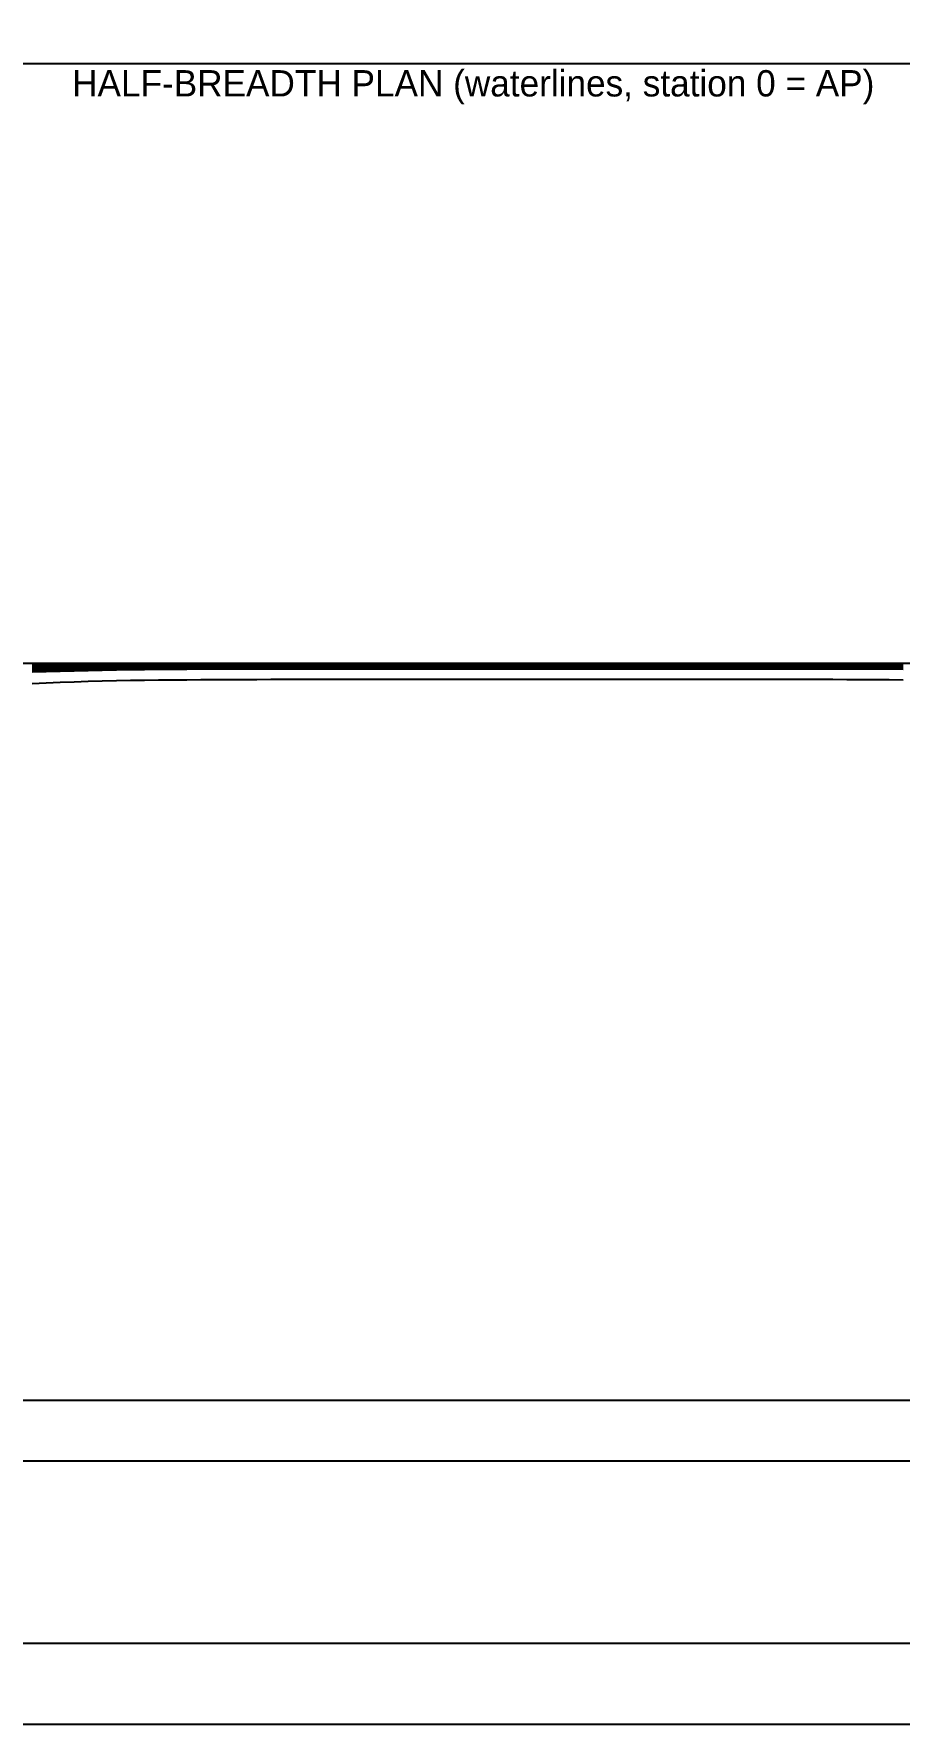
# Model space of a CAD drawing. Header units: metres. Extents: x -42 to 420, y 0 to 297.
# Drawn here: x 238.6 to 324.1, y 0 to 167 of the extents above; entities that cross this region are included whole.
import ezdxf
from ezdxf.enums import TextEntityAlignment as Align

# ---------------------------------------------------------------- set-up
doc = ezdxf.new("R2010")
doc.units = ezdxf.units.M
for name, color, linetype in [('DECK', 7, 'Continuous'), ('FRAME', 7, 'Continuous'), ('LABELS', 7, 'Continuous'), ('WATERLINES', 7, 'Continuous')]:
    doc.layers.add(name, color=color, linetype=linetype)

msp = doc.modelspace()

# ---------------------------------------------------------------- linework, layer by layer
at = {"layer": 'DECK'}
msp.add_line((162, 104.79), (384.22, 104.79), dxfattribs=at)
at = {"layer": 'FRAME'}
msp.add_line((8, 26), (412, 26), dxfattribs=at)
for points in [[(0, 0), (420, 0), (420, 297), (0, 297)], [(8, 8), (412, 8), (412, 289), (8, 289)], [(156, 32), (408, 32), (408, 164), (156, 164)]]:
    msp.add_lwpolyline(points, close=True, dxfattribs=at)
at = {"layer": 'WATERLINES'}
for points in [[(238.39, 104.73), (239.78, 104.75), (241.17, 104.75), (242.56, 104.76), (243.94, 104.77), (245.33, 104.77), (246.72, 104.78), (248.11, 104.78), (249.5, 104.78), (250.89, 104.79), (252.28, 104.79), (253.67, 104.79), (255.06, 104.79), (256.44, 104.79), (257.83, 104.79), (259.22, 104.79), (260.61, 104.79), (262, 104.79), (263.39, 104.79), (264.78, 104.79), (266.17, 104.79), (267.56, 104.79), (268.94, 104.79), (270.33, 104.79), (271.72, 104.79), (273.11, 104.79), (274.5, 104.79), (275.89, 104.79), (277.28, 104.79), (278.67, 104.79), (280.06, 104.79), (281.44, 104.79), (282.83, 104.79), (284.22, 104.79), (285.61, 104.79), (287, 104.79), (288.39, 104.79), (289.78, 104.79), (291.17, 104.79), (292.56, 104.79), (293.94, 104.79), (295.33, 104.79), (296.72, 104.79), (298.11, 104.79), (299.5, 104.79), (300.89, 104.79), (302.28, 104.79), (303.67, 104.79), (305.06, 104.79), (306.44, 104.79), (307.83, 104.79), (309.22, 104.79), (310.61, 104.79), (312, 104.79), (313.39, 104.79), (314.78, 104.79), (316.17, 104.79), (317.56, 104.79), (318.94, 104.78), (320.33, 104.78), (321.72, 104.78), (323.11, 104.77), (324.5, 104.77)], [(238.39, 104.74), (239.78, 104.75), (241.17, 104.76), (242.56, 104.77), (243.94, 104.77), (245.33, 104.78), (246.72, 104.78), (248.11, 104.78), (249.5, 104.79), (250.89, 104.79), (252.28, 104.79), (253.67, 104.79), (255.06, 104.79), (256.44, 104.79), (257.83, 104.79), (259.22, 104.79), (260.61, 104.79), (262, 104.79), (263.39, 104.79), (264.78, 104.79), (266.17, 104.79), (267.56, 104.79), (268.94, 104.79), (270.33, 104.79), (271.72, 104.79), (273.11, 104.79), (274.5, 104.79), (275.89, 104.79), (277.28, 104.79), (278.67, 104.79), (280.06, 104.79), (281.44, 104.79), (282.83, 104.79), (284.22, 104.79), (285.61, 104.79), (287, 104.79), (288.39, 104.79), (289.78, 104.79), (291.17, 104.79), (292.56, 104.79), (293.94, 104.79), (295.33, 104.79), (296.72, 104.79), (298.11, 104.79), (299.5, 104.79), (300.89, 104.79), (302.28, 104.79), (303.67, 104.79), (305.06, 104.79), (306.44, 104.79), (307.83, 104.79), (309.22, 104.79), (310.61, 104.79), (312, 104.79), (313.39, 104.79), (314.78, 104.79), (316.17, 104.79), (317.56, 104.79), (318.94, 104.78), (320.33, 104.78), (321.72, 104.78), (323.11, 104.77), (324.5, 104.77)], [(238.39, 104.75), (239.78, 104.76), (241.17, 104.76), (242.56, 104.77), (243.94, 104.77), (245.33, 104.78), (246.72, 104.78), (248.11, 104.78), (249.5, 104.79), (250.89, 104.79), (252.28, 104.79), (253.67, 104.79), (255.06, 104.79), (256.44, 104.79), (257.83, 104.79), (259.22, 104.79), (260.61, 104.79), (262, 104.79), (263.39, 104.79), (264.78, 104.79), (266.17, 104.79), (267.56, 104.79), (268.94, 104.79), (270.33, 104.79), (271.72, 104.79), (273.11, 104.79), (274.5, 104.79), (275.89, 104.79), (277.28, 104.79), (278.67, 104.79), (280.06, 104.79), (281.44, 104.79), (282.83, 104.79), (284.22, 104.79), (285.61, 104.79), (287, 104.79), (288.39, 104.79), (289.78, 104.79), (291.17, 104.79), (292.56, 104.79), (293.94, 104.79), (295.33, 104.79), (296.72, 104.79), (298.11, 104.79), (299.5, 104.79), (300.89, 104.79), (302.28, 104.79), (303.67, 104.79), (305.06, 104.79), (306.44, 104.79), (307.83, 104.79), (309.22, 104.79), (310.61, 104.79), (312, 104.79), (313.39, 104.79), (314.78, 104.79), (316.17, 104.79), (317.56, 104.79), (318.94, 104.79), (320.33, 104.78), (321.72, 104.78), (323.11, 104.78), (324.5, 104.77)], [(238.39, 104.76), (239.78, 104.77), (241.17, 104.77), (242.56, 104.77), (243.94, 104.78), (245.33, 104.78), (246.72, 104.78), (248.11, 104.78), (249.5, 104.79), (250.89, 104.79), (252.28, 104.79), (253.67, 104.79), (255.06, 104.79), (256.44, 104.79), (257.83, 104.79), (259.22, 104.79), (260.61, 104.79), (262, 104.79), (263.39, 104.79), (264.78, 104.79), (266.17, 104.79), (267.56, 104.79), (268.94, 104.79), (270.33, 104.79), (271.72, 104.79), (273.11, 104.79), (274.5, 104.79), (275.89, 104.79), (277.28, 104.79), (278.67, 104.79), (280.06, 104.79), (281.44, 104.79), (282.83, 104.79), (284.22, 104.79), (285.61, 104.79), (287, 104.79), (288.39, 104.79), (289.78, 104.79), (291.17, 104.79), (292.56, 104.79), (293.94, 104.79), (295.33, 104.79), (296.72, 104.79), (298.11, 104.79), (299.5, 104.79), (300.89, 104.79), (302.28, 104.79), (303.67, 104.79), (305.06, 104.79), (306.44, 104.79), (307.83, 104.79), (309.22, 104.79), (310.61, 104.79), (312, 104.79), (313.39, 104.79), (314.78, 104.79), (316.17, 104.79), (317.56, 104.79), (318.94, 104.79), (320.33, 104.78), (321.72, 104.78), (323.11, 104.78), (324.5, 104.77)], [(238.39, 104.77), (239.78, 104.77), (241.17, 104.78), (242.56, 104.78), (243.94, 104.78), (245.33, 104.78), (246.72, 104.78), (248.11, 104.78), (249.5, 104.79), (250.89, 104.79), (252.28, 104.79), (253.67, 104.79), (255.06, 104.79), (256.44, 104.79), (257.83, 104.79), (259.22, 104.79), (260.61, 104.79), (262, 104.79), (263.39, 104.79), (264.78, 104.79), (266.17, 104.79), (267.56, 104.79), (268.94, 104.79), (270.33, 104.79), (271.72, 104.79), (273.11, 104.79), (274.5, 104.79), (275.89, 104.79), (277.28, 104.79), (278.67, 104.79), (280.06, 104.79), (281.44, 104.79), (282.83, 104.79), (284.22, 104.79), (285.61, 104.79), (287, 104.79), (288.39, 104.79), (289.78, 104.79), (291.17, 104.79), (292.56, 104.79), (293.94, 104.79), (295.33, 104.79), (296.72, 104.79), (298.11, 104.79), (299.5, 104.79), (300.89, 104.79), (302.28, 104.79), (303.67, 104.79), (305.06, 104.79), (306.44, 104.79), (307.83, 104.79), (309.22, 104.79), (310.61, 104.79), (312, 104.79), (313.39, 104.79), (314.78, 104.79), (316.17, 104.79), (317.56, 104.79), (318.94, 104.79), (320.33, 104.78), (321.72, 104.78), (323.11, 104.78), (324.5, 104.77)], [(238.39, 104.78), (239.78, 104.78), (241.17, 104.78), (242.56, 104.78), (243.94, 104.78), (245.33, 104.78), (246.72, 104.78), (248.11, 104.79), (249.5, 104.79), (250.89, 104.79), (252.28, 104.79), (253.67, 104.79), (255.06, 104.79), (256.44, 104.79), (257.83, 104.79), (259.22, 104.79), (260.61, 104.79), (262, 104.79), (263.39, 104.79), (264.78, 104.79), (266.17, 104.79), (267.56, 104.79), (268.94, 104.79), (270.33, 104.79), (271.72, 104.79), (273.11, 104.79), (274.5, 104.79), (275.89, 104.79), (277.28, 104.79), (278.67, 104.79), (280.06, 104.79), (281.44, 104.79), (282.83, 104.79), (284.22, 104.79), (285.61, 104.79), (287, 104.79), (288.39, 104.79), (289.78, 104.79), (291.17, 104.79), (292.56, 104.79), (293.94, 104.79), (295.33, 104.79), (296.72, 104.79), (298.11, 104.79), (299.5, 104.79), (300.89, 104.79), (302.28, 104.79), (303.67, 104.79), (305.06, 104.79), (306.44, 104.79), (307.83, 104.79), (309.22, 104.79), (310.61, 104.79), (312, 104.79), (313.39, 104.79), (314.78, 104.79), (316.17, 104.79), (317.56, 104.79), (318.94, 104.79), (320.33, 104.78), (321.72, 104.78), (323.11, 104.78), (324.5, 104.78)], [(238.39, 104.78), (239.78, 104.79), (241.17, 104.79), (242.56, 104.79), (243.94, 104.79), (245.33, 104.79), (246.72, 104.79), (248.11, 104.79), (249.5, 104.79), (250.89, 104.79), (252.28, 104.79), (253.67, 104.79), (255.06, 104.79), (256.44, 104.79), (257.83, 104.79), (259.22, 104.79), (260.61, 104.79), (262, 104.79), (263.39, 104.79), (264.78, 104.79), (266.17, 104.79), (267.56, 104.79), (268.94, 104.79), (270.33, 104.79), (271.72, 104.79), (273.11, 104.79), (274.5, 104.79), (275.89, 104.79), (277.28, 104.79), (278.67, 104.79), (280.06, 104.79), (281.44, 104.79), (282.83, 104.79), (284.22, 104.79), (285.61, 104.79), (287, 104.79), (288.39, 104.79), (289.78, 104.79), (291.17, 104.79), (292.56, 104.79), (293.94, 104.79), (295.33, 104.79), (296.72, 104.79), (298.11, 104.79), (299.5, 104.79), (300.89, 104.79), (302.28, 104.79), (303.67, 104.79), (305.06, 104.79), (306.44, 104.79), (307.83, 104.79), (309.22, 104.79), (310.61, 104.79), (312, 104.79), (313.39, 104.79), (314.78, 104.79), (316.17, 104.79), (317.56, 104.79), (318.94, 104.79), (320.33, 104.78), (321.72, 104.78), (323.11, 104.78), (324.5, 104.78)], [(238.39, 104.78), (239.78, 104.79), (241.17, 104.79), (242.56, 104.79), (243.94, 104.79), (245.33, 104.79), (246.72, 104.79), (248.11, 104.79), (249.5, 104.79), (250.89, 104.79), (252.28, 104.79), (253.67, 104.79), (255.06, 104.79), (256.44, 104.79), (257.83, 104.79), (259.22, 104.79), (260.61, 104.79), (262, 104.79), (263.39, 104.79), (264.78, 104.79), (266.17, 104.79), (267.56, 104.79), (268.94, 104.79), (270.33, 104.79), (271.72, 104.79), (273.11, 104.79), (274.5, 104.79), (275.89, 104.79), (277.28, 104.79), (278.67, 104.79), (280.06, 104.79), (281.44, 104.79), (282.83, 104.79), (284.22, 104.79), (285.61, 104.79), (287, 104.79), (288.39, 104.79), (289.78, 104.79), (291.17, 104.79), (292.56, 104.79), (293.94, 104.79), (295.33, 104.79), (296.72, 104.79), (298.11, 104.79), (299.5, 104.79), (300.89, 104.79), (302.28, 104.79), (303.67, 104.79), (305.06, 104.79), (306.44, 104.79), (307.83, 104.79), (309.22, 104.79), (310.61, 104.79), (312, 104.79), (313.39, 104.79), (314.78, 104.79), (316.17, 104.79), (317.56, 104.79), (318.94, 104.79), (320.33, 104.78), (321.72, 104.78), (323.11, 104.78), (324.5, 104.78)], [(238.39, 104.78), (239.78, 104.79), (241.17, 104.79), (242.56, 104.79), (243.94, 104.79), (245.33, 104.79), (246.72, 104.79), (248.11, 104.79), (249.5, 104.79), (250.89, 104.79), (252.28, 104.79), (253.67, 104.79), (255.06, 104.79), (256.44, 104.79), (257.83, 104.79), (259.22, 104.79), (260.61, 104.79), (262, 104.79), (263.39, 104.79), (264.78, 104.79), (266.17, 104.79), (267.56, 104.79), (268.94, 104.79), (270.33, 104.79), (271.72, 104.79), (273.11, 104.79), (274.5, 104.79), (275.89, 104.79), (277.28, 104.79), (278.67, 104.79), (280.06, 104.79), (281.44, 104.79), (282.83, 104.79), (284.22, 104.79), (285.61, 104.79), (287, 104.79), (288.39, 104.79), (289.78, 104.79), (291.17, 104.79), (292.56, 104.79), (293.94, 104.79), (295.33, 104.79), (296.72, 104.79), (298.11, 104.79), (299.5, 104.79), (300.89, 104.79), (302.28, 104.79), (303.67, 104.79), (305.06, 104.79), (306.44, 104.79), (307.83, 104.79), (309.22, 104.79), (310.61, 104.79), (312, 104.79), (313.39, 104.79), (314.78, 104.79), (316.17, 104.79), (317.56, 104.79), (318.94, 104.79), (320.33, 104.78), (321.72, 104.78), (323.11, 104.78), (324.5, 104.78)], [(238.39, 104.79), (239.78, 104.79), (241.17, 104.79), (242.56, 104.79), (243.94, 104.79), (245.33, 104.79), (246.72, 104.79), (248.11, 104.79), (249.5, 104.79), (250.89, 104.79), (252.28, 104.79), (253.67, 104.79), (255.06, 104.79), (256.44, 104.79), (257.83, 104.79), (259.22, 104.79), (260.61, 104.79), (262, 104.79), (263.39, 104.79), (264.78, 104.79), (266.17, 104.79), (267.56, 104.79), (268.94, 104.79), (270.33, 104.79), (271.72, 104.79), (273.11, 104.79), (274.5, 104.79), (275.89, 104.79), (277.28, 104.79), (278.67, 104.79), (280.06, 104.79), (281.44, 104.79), (282.83, 104.79), (284.22, 104.79), (285.61, 104.79), (287, 104.79), (288.39, 104.79), (289.78, 104.79), (291.17, 104.79), (292.56, 104.79), (293.94, 104.79), (295.33, 104.79), (296.72, 104.79), (298.11, 104.79), (299.5, 104.79), (300.89, 104.79), (302.28, 104.79), (303.67, 104.79), (305.06, 104.79), (306.44, 104.79), (307.83, 104.79), (309.22, 104.79), (310.61, 104.79), (312, 104.79), (313.39, 104.79), (314.78, 104.79), (316.17, 104.79), (317.56, 104.79), (318.94, 104.79), (320.33, 104.78), (321.72, 104.78), (323.11, 104.78), (324.5, 104.78)], [(238.39, 104.79), (239.78, 104.79), (241.17, 104.79), (242.56, 104.79), (243.94, 104.79), (245.33, 104.79), (246.72, 104.79), (248.11, 104.79), (249.5, 104.79), (250.89, 104.79), (252.28, 104.79), (253.67, 104.79), (255.06, 104.79), (256.44, 104.79), (257.83, 104.79), (259.22, 104.79), (260.61, 104.79), (262, 104.79), (263.39, 104.79), (264.78, 104.79), (266.17, 104.79), (267.56, 104.79), (268.94, 104.79), (270.33, 104.79), (271.72, 104.79), (273.11, 104.79), (274.5, 104.79), (275.89, 104.79), (277.28, 104.79), (278.67, 104.79), (280.06, 104.79), (281.44, 104.79), (282.83, 104.79), (284.22, 104.79), (285.61, 104.79), (287, 104.79), (288.39, 104.79), (289.78, 104.79), (291.17, 104.79), (292.56, 104.79), (293.94, 104.79), (295.33, 104.79), (296.72, 104.79), (298.11, 104.79), (299.5, 104.79), (300.89, 104.79), (302.28, 104.79), (303.67, 104.79), (305.06, 104.79), (306.44, 104.79), (307.83, 104.79), (309.22, 104.79), (310.61, 104.79), (312, 104.79), (313.39, 104.79), (314.78, 104.79), (316.17, 104.79), (317.56, 104.79), (318.94, 104.79), (320.33, 104.79), (321.72, 104.78), (323.11, 104.78), (324.5, 104.78)], [(238.39, 104.79), (239.78, 104.79), (241.17, 104.79), (242.56, 104.79), (243.94, 104.79), (245.33, 104.79), (246.72, 104.79), (248.11, 104.79), (249.5, 104.79), (250.89, 104.79), (252.28, 104.79), (253.67, 104.79), (255.06, 104.79), (256.44, 104.79), (257.83, 104.79), (259.22, 104.79), (260.61, 104.79), (262, 104.79), (263.39, 104.79), (264.78, 104.79), (266.17, 104.79), (267.56, 104.79), (268.94, 104.79), (270.33, 104.79), (271.72, 104.79), (273.11, 104.79), (274.5, 104.79), (275.89, 104.79), (277.28, 104.79), (278.67, 104.79), (280.06, 104.79), (281.44, 104.79), (282.83, 104.79), (284.22, 104.79), (285.61, 104.79), (287, 104.79), (288.39, 104.79), (289.78, 104.79), (291.17, 104.79), (292.56, 104.79), (293.94, 104.79), (295.33, 104.79), (296.72, 104.79), (298.11, 104.79), (299.5, 104.79), (300.89, 104.79), (302.28, 104.79), (303.67, 104.79), (305.06, 104.79), (306.44, 104.79), (307.83, 104.79), (309.22, 104.79), (310.61, 104.79), (312, 104.79), (313.39, 104.79), (314.78, 104.79), (316.17, 104.79), (317.56, 104.79), (318.94, 104.79), (320.33, 104.79), (321.72, 104.79), (323.11, 104.78), (324.5, 104.78)], [(238.39, 104.79), (239.78, 104.79), (241.17, 104.79), (242.56, 104.79), (243.94, 104.79), (245.33, 104.79), (246.72, 104.79), (248.11, 104.79), (249.5, 104.79), (250.89, 104.79), (252.28, 104.79), (253.67, 104.79), (255.06, 104.79), (256.44, 104.79), (257.83, 104.79), (259.22, 104.79), (260.61, 104.79), (262, 104.79), (263.39, 104.79), (264.78, 104.79), (266.17, 104.79), (267.56, 104.79), (268.94, 104.79), (270.33, 104.79), (271.72, 104.79), (273.11, 104.79), (274.5, 104.79), (275.89, 104.79), (277.28, 104.79), (278.67, 104.79), (280.06, 104.79), (281.44, 104.79), (282.83, 104.79), (284.22, 104.79), (285.61, 104.79), (287, 104.79), (288.39, 104.79), (289.78, 104.79), (291.17, 104.79), (292.56, 104.79), (293.94, 104.79), (295.33, 104.79), (296.72, 104.79), (298.11, 104.79), (299.5, 104.79), (300.89, 104.79), (302.28, 104.79), (303.67, 104.79), (305.06, 104.79), (306.44, 104.79), (307.83, 104.79), (309.22, 104.79), (310.61, 104.79), (312, 104.79), (313.39, 104.79), (314.78, 104.79), (316.17, 104.79), (317.56, 104.79), (318.94, 104.79), (320.33, 104.79), (321.72, 104.79), (323.11, 104.79), (324.5, 104.79)], [(238.39, 104.79), (239.78, 104.79), (241.17, 104.79), (242.56, 104.79), (243.94, 104.79), (245.33, 104.79), (246.72, 104.79), (248.11, 104.79), (249.5, 104.79), (250.89, 104.79), (252.28, 104.79), (253.67, 104.79), (255.06, 104.79), (256.44, 104.79), (257.83, 104.79), (259.22, 104.79), (260.61, 104.79), (262, 104.79), (263.39, 104.79), (264.78, 104.79), (266.17, 104.79), (267.56, 104.79), (268.94, 104.79), (270.33, 104.79), (271.72, 104.79), (273.11, 104.79), (274.5, 104.79), (275.89, 104.79), (277.28, 104.79), (278.67, 104.79), (280.06, 104.79), (281.44, 104.79), (282.83, 104.79), (284.22, 104.79), (285.61, 104.79), (287, 104.79), (288.39, 104.79), (289.78, 104.79), (291.17, 104.79), (292.56, 104.79), (293.94, 104.79), (295.33, 104.79), (296.72, 104.79), (298.11, 104.79), (299.5, 104.79), (300.89, 104.79), (302.28, 104.79), (303.67, 104.79), (305.06, 104.79), (306.44, 104.79), (307.83, 104.79), (309.22, 104.79), (310.61, 104.79), (312, 104.79), (313.39, 104.79), (314.78, 104.79), (316.17, 104.79), (317.56, 104.79), (318.94, 104.79), (320.33, 104.79), (321.72, 104.79), (323.11, 104.79), (324.5, 104.79)], [(238.39, 104.79), (239.78, 104.79), (241.17, 104.79), (242.56, 104.79), (243.94, 104.79), (245.33, 104.79), (246.72, 104.79), (248.11, 104.79), (249.5, 104.79), (250.89, 104.79), (252.28, 104.79), (253.67, 104.79), (255.06, 104.79), (256.44, 104.79), (257.83, 104.79), (259.22, 104.79), (260.61, 104.79), (262, 104.79), (263.39, 104.79), (264.78, 104.79), (266.17, 104.79), (267.56, 104.79), (268.94, 104.79), (270.33, 104.79), (271.72, 104.79), (273.11, 104.79), (274.5, 104.79), (275.89, 104.79), (277.28, 104.79), (278.67, 104.79), (280.06, 104.79), (281.44, 104.79), (282.83, 104.79), (284.22, 104.79), (285.61, 104.79), (287, 104.79), (288.39, 104.79), (289.78, 104.79), (291.17, 104.79), (292.56, 104.79), (293.94, 104.79), (295.33, 104.79), (296.72, 104.79), (298.11, 104.79), (299.5, 104.79), (300.89, 104.79), (302.28, 104.79), (303.67, 104.79), (305.06, 104.79), (306.44, 104.79), (307.83, 104.79), (309.22, 104.79), (310.61, 104.79), (312, 104.79), (313.39, 104.79), (314.78, 104.79), (316.17, 104.79), (317.56, 104.79), (318.94, 104.79), (320.33, 104.79), (321.72, 104.79), (323.11, 104.79), (324.5, 104.79)], [(238.39, 104.79), (239.78, 104.79), (241.17, 104.79), (242.56, 104.79), (243.94, 104.79), (245.33, 104.79), (246.72, 104.79), (248.11, 104.79), (249.5, 104.79), (250.89, 104.79), (252.28, 104.79), (253.67, 104.79), (255.06, 104.79), (256.44, 104.79), (257.83, 104.79), (259.22, 104.79), (260.61, 104.79), (262, 104.79), (263.39, 104.79), (264.78, 104.79), (266.17, 104.79), (267.56, 104.79), (268.94, 104.79), (270.33, 104.79), (271.72, 104.79), (273.11, 104.79), (274.5, 104.79), (275.89, 104.79), (277.28, 104.79), (278.67, 104.79), (280.06, 104.79), (281.44, 104.79), (282.83, 104.79), (284.22, 104.79), (285.61, 104.79), (287, 104.79), (288.39, 104.79), (289.78, 104.79), (291.17, 104.79), (292.56, 104.79), (293.94, 104.79), (295.33, 104.79), (296.72, 104.79), (298.11, 104.79), (299.5, 104.79), (300.89, 104.79), (302.28, 104.79), (303.67, 104.79), (305.06, 104.79), (306.44, 104.79), (307.83, 104.79), (309.22, 104.79), (310.61, 104.79), (312, 104.79), (313.39, 104.79), (314.78, 104.79), (316.17, 104.79), (317.56, 104.79), (318.94, 104.79), (320.33, 104.79), (321.72, 104.79), (323.11, 104.79), (324.5, 104.79)], [(238.39, 104.79), (239.78, 104.79), (241.17, 104.79), (242.56, 104.79), (243.94, 104.79), (245.33, 104.79), (246.72, 104.79), (248.11, 104.79), (249.5, 104.79), (250.89, 104.79), (252.28, 104.79), (253.67, 104.79), (255.06, 104.79), (256.44, 104.79), (257.83, 104.79), (259.22, 104.79), (260.61, 104.79), (262, 104.79), (263.39, 104.79), (264.78, 104.79), (266.17, 104.79), (267.56, 104.79), (268.94, 104.79), (270.33, 104.79), (271.72, 104.79), (273.11, 104.79), (274.5, 104.79), (275.89, 104.79), (277.28, 104.79), (278.67, 104.79), (280.06, 104.79), (281.44, 104.79), (282.83, 104.79), (284.22, 104.79), (285.61, 104.79), (287, 104.79), (288.39, 104.79), (289.78, 104.79), (291.17, 104.79), (292.56, 104.79), (293.94, 104.79), (295.33, 104.79), (296.72, 104.79), (298.11, 104.79), (299.5, 104.79), (300.89, 104.79), (302.28, 104.79), (303.67, 104.79), (305.06, 104.79), (306.44, 104.79), (307.83, 104.79), (309.22, 104.79), (310.61, 104.79), (312, 104.79), (313.39, 104.79), (314.78, 104.79), (316.17, 104.79), (317.56, 104.79), (318.94, 104.79), (320.33, 104.79), (321.72, 104.79), (323.11, 104.79), (324.5, 104.79)], [(238.39, 104.79), (239.78, 104.79), (241.17, 104.79), (242.56, 104.79), (243.94, 104.79), (245.33, 104.79), (246.72, 104.79), (248.11, 104.79), (249.5, 104.79), (250.89, 104.79), (252.28, 104.79), (253.67, 104.79), (255.06, 104.79), (256.44, 104.79), (257.83, 104.79), (259.22, 104.79), (260.61, 104.79), (262, 104.79), (263.39, 104.79), (264.78, 104.79), (266.17, 104.79), (267.56, 104.79), (268.94, 104.79), (270.33, 104.79), (271.72, 104.79), (273.11, 104.79), (274.5, 104.79), (275.89, 104.79), (277.28, 104.79), (278.67, 104.79), (280.06, 104.79), (281.44, 104.79), (282.83, 104.79), (284.22, 104.79), (285.61, 104.79), (287, 104.79), (288.39, 104.79), (289.78, 104.79), (291.17, 104.79), (292.56, 104.79), (293.94, 104.79), (295.33, 104.79), (296.72, 104.79), (298.11, 104.79), (299.5, 104.79), (300.89, 104.79), (302.28, 104.79), (303.67, 104.79), (305.06, 104.79), (306.44, 104.79), (307.83, 104.79), (309.22, 104.79), (310.61, 104.79), (312, 104.79), (313.39, 104.79), (314.78, 104.79), (316.17, 104.79), (317.56, 104.79), (318.94, 104.79), (320.33, 104.79), (321.72, 104.79), (323.11, 104.79), (324.5, 104.79)], [(238.39, 104.79), (239.78, 104.79), (241.17, 104.79), (242.56, 104.79), (243.94, 104.79), (245.33, 104.79), (246.72, 104.79), (248.11, 104.79), (249.5, 104.79), (250.89, 104.79), (252.28, 104.79), (253.67, 104.79), (255.06, 104.79), (256.44, 104.79), (257.83, 104.79), (259.22, 104.79), (260.61, 104.79), (262, 104.79), (263.39, 104.79), (264.78, 104.79), (266.17, 104.79), (267.56, 104.79), (268.94, 104.79), (270.33, 104.79), (271.72, 104.79), (273.11, 104.79), (274.5, 104.79), (275.89, 104.79), (277.28, 104.79), (278.67, 104.79), (280.06, 104.79), (281.44, 104.79), (282.83, 104.79), (284.22, 104.79), (285.61, 104.79), (287, 104.79), (288.39, 104.79), (289.78, 104.79), (291.17, 104.79), (292.56, 104.79), (293.94, 104.79), (295.33, 104.79), (296.72, 104.79), (298.11, 104.79), (299.5, 104.79), (300.89, 104.79), (302.28, 104.79), (303.67, 104.79), (305.06, 104.79), (306.44, 104.79), (307.83, 104.79), (309.22, 104.79), (310.61, 104.79), (312, 104.79), (313.39, 104.79), (314.78, 104.79), (316.17, 104.79), (317.56, 104.79), (318.94, 104.79), (320.33, 104.79), (321.72, 104.79), (323.11, 104.79), (324.5, 104.79)], [(238.39, 104.79), (239.78, 104.79), (241.17, 104.79), (242.56, 104.79), (243.94, 104.79), (245.33, 104.79), (246.72, 104.79), (248.11, 104.79), (249.5, 104.79), (250.89, 104.79), (252.28, 104.79), (253.67, 104.79), (255.06, 104.79), (256.44, 104.79), (257.83, 104.79), (259.22, 104.79), (260.61, 104.79), (262, 104.79), (263.39, 104.79), (264.78, 104.79), (266.17, 104.79), (267.56, 104.79), (268.94, 104.79), (270.33, 104.79), (271.72, 104.79), (273.11, 104.79), (274.5, 104.79), (275.89, 104.79), (277.28, 104.79), (278.67, 104.79), (280.06, 104.79), (281.44, 104.79), (282.83, 104.79), (284.22, 104.79), (285.61, 104.79), (287, 104.79), (288.39, 104.79), (289.78, 104.79), (291.17, 104.79), (292.56, 104.79), (293.94, 104.79), (295.33, 104.79), (296.72, 104.79), (298.11, 104.79), (299.5, 104.79), (300.89, 104.79), (302.28, 104.79), (303.67, 104.79), (305.06, 104.79), (306.44, 104.79), (307.83, 104.79), (309.22, 104.79), (310.61, 104.79), (312, 104.79), (313.39, 104.79), (314.78, 104.79), (316.17, 104.79), (317.56, 104.79), (318.94, 104.79), (320.33, 104.79), (321.72, 104.79), (323.11, 104.79), (324.5, 104.79)], [(238.39, 104.64), (239.78, 104.66), (241.17, 104.67), (242.56, 104.68), (243.94, 104.69), (245.33, 104.7), (246.72, 104.71), (248.11, 104.71), (249.5, 104.72), (250.89, 104.72), (252.28, 104.72), (253.67, 104.72), (255.06, 104.72), (256.44, 104.73), (257.83, 104.73), (259.22, 104.73), (260.61, 104.73), (262, 104.73), (263.39, 104.73), (264.78, 104.73), (266.17, 104.73), (267.56, 104.73), (268.94, 104.73), (270.33, 104.73), (271.72, 104.73), (273.11, 104.73), (274.5, 104.73), (275.89, 104.73), (277.28, 104.73), (278.67, 104.73), (280.06, 104.73), (281.44, 104.73), (282.83, 104.73), (284.22, 104.73), (285.61, 104.73), (287, 104.73), (288.39, 104.73), (289.78, 104.73), (291.17, 104.73), (292.56, 104.73), (293.94, 104.73), (295.33, 104.73), (296.72, 104.73), (298.11, 104.73), (299.5, 104.73), (300.89, 104.73), (302.28, 104.73), (303.67, 104.73), (305.06, 104.73), (306.44, 104.73), (307.83, 104.73), (309.22, 104.73), (310.61, 104.73), (312, 104.73), (313.39, 104.73), (314.78, 104.73), (316.17, 104.73), (317.56, 104.73), (318.94, 104.73), (320.33, 104.72), (321.72, 104.72), (323.11, 104.71), (324.5, 104.71)], [(238.39, 104.47), (239.78, 104.49), (241.17, 104.51), (242.56, 104.53), (243.94, 104.54), (245.33, 104.56), (246.72, 104.57), (248.11, 104.58), (249.5, 104.59), (250.89, 104.59), (252.28, 104.6), (253.67, 104.6), (255.06, 104.6), (256.44, 104.6), (257.83, 104.61), (259.22, 104.61), (260.61, 104.61), (262, 104.61), (263.39, 104.61), (264.78, 104.61), (266.17, 104.61), (267.56, 104.61), (268.94, 104.61), (270.33, 104.61), (271.72, 104.61), (273.11, 104.61), (274.5, 104.61), (275.89, 104.61), (277.28, 104.61), (278.67, 104.61), (280.06, 104.61), (281.44, 104.61), (282.83, 104.61), (284.22, 104.61), (285.61, 104.61), (287, 104.61), (288.39, 104.61), (289.78, 104.61), (291.17, 104.61), (292.56, 104.61), (293.94, 104.61), (295.33, 104.61), (296.72, 104.61), (298.11, 104.61), (299.5, 104.61), (300.89, 104.61), (302.28, 104.61), (303.67, 104.61), (305.06, 104.61), (306.44, 104.61), (307.83, 104.61), (309.22, 104.61), (310.61, 104.61), (312, 104.61), (313.39, 104.61), (314.78, 104.61), (316.17, 104.61), (317.56, 104.61), (318.94, 104.61), (320.33, 104.6), (321.72, 104.6), (323.11, 104.59), (324.5, 104.59)], [(238.39, 104.29), (239.78, 104.32), (241.17, 104.35), (242.56, 104.37), (243.94, 104.39), (245.33, 104.41), (246.72, 104.43), (248.11, 104.44), (249.5, 104.46), (250.89, 104.46), (252.28, 104.47), (253.67, 104.47), (255.06, 104.48), (256.44, 104.48), (257.83, 104.49), (259.22, 104.49), (260.61, 104.49), (262, 104.49), (263.39, 104.49), (264.78, 104.49), (266.17, 104.49), (267.56, 104.49), (268.94, 104.49), (270.33, 104.49), (271.72, 104.49), (273.11, 104.49), (274.5, 104.49), (275.89, 104.49), (277.28, 104.49), (278.67, 104.49), (280.06, 104.49), (281.44, 104.49), (282.83, 104.49), (284.22, 104.49), (285.61, 104.49), (287, 104.49), (288.39, 104.49), (289.78, 104.49), (291.17, 104.49), (292.56, 104.49), (293.94, 104.49), (295.33, 104.49), (296.72, 104.49), (298.11, 104.49), (299.5, 104.49), (300.89, 104.49), (302.28, 104.49), (303.67, 104.49), (305.06, 104.49), (306.44, 104.49), (307.83, 104.49), (309.22, 104.49), (310.61, 104.49), (312, 104.49), (313.39, 104.49), (314.78, 104.49), (316.17, 104.49), (317.56, 104.49), (318.94, 104.49), (320.33, 104.49), (321.72, 104.48), (323.11, 104.47), (324.5, 104.47)], [(238.39, 104.12), (239.78, 104.16), (241.17, 104.19), (242.56, 104.22), (243.94, 104.24), (245.33, 104.27), (246.72, 104.29), (248.11, 104.31), (249.5, 104.32), (250.89, 104.33), (252.28, 104.34), (253.67, 104.35), (255.06, 104.36), (256.44, 104.36), (257.83, 104.37), (259.22, 104.37), (260.61, 104.37), (262, 104.37), (263.39, 104.37), (264.78, 104.37), (266.17, 104.37), (267.56, 104.37), (268.94, 104.37), (270.33, 104.37), (271.72, 104.37), (273.11, 104.37), (274.5, 104.37), (275.89, 104.37), (277.28, 104.37), (278.67, 104.37), (280.06, 104.37), (281.44, 104.37), (282.83, 104.37), (284.22, 104.37), (285.61, 104.37), (287, 104.37), (288.39, 104.37), (289.78, 104.37), (291.17, 104.37), (292.56, 104.37), (293.94, 104.37), (295.33, 104.37), (296.72, 104.37), (298.11, 104.37), (299.5, 104.37), (300.89, 104.37), (302.28, 104.37), (303.67, 104.37), (305.06, 104.37), (306.44, 104.37), (307.83, 104.37), (309.22, 104.37), (310.61, 104.37), (312, 104.37), (313.39, 104.37), (314.78, 104.37), (316.17, 104.37), (317.56, 104.37), (318.94, 104.37), (320.33, 104.37), (321.72, 104.36), (323.11, 104.35), (324.5, 104.34)], [(238.39, 103.94), (239.78, 103.99), (241.17, 104.03), (242.56, 104.06), (243.94, 104.09), (245.33, 104.12), (246.72, 104.15), (248.11, 104.17), (249.5, 104.19), (250.89, 104.2), (252.28, 104.21), (253.67, 104.22), (255.06, 104.23), (256.44, 104.24), (257.83, 104.25), (259.22, 104.25), (260.61, 104.25), (262, 104.26), (263.39, 104.26), (264.78, 104.26), (266.17, 104.26), (267.56, 104.26), (268.94, 104.26), (270.33, 104.26), (271.72, 104.26), (273.11, 104.26), (274.5, 104.26), (275.89, 104.26), (277.28, 104.26), (278.67, 104.26), (280.06, 104.26), (281.44, 104.26), (282.83, 104.26), (284.22, 104.26), (285.61, 104.26), (287, 104.26), (288.39, 104.26), (289.78, 104.26), (291.17, 104.26), (292.56, 104.26), (293.94, 104.26), (295.33, 104.26), (296.72, 104.26), (298.11, 104.26), (299.5, 104.26), (300.89, 104.26), (302.28, 104.26), (303.67, 104.26), (305.06, 104.26), (306.44, 104.26), (307.83, 104.26), (309.22, 104.26), (310.61, 104.26), (312, 104.26), (313.39, 104.26), (314.78, 104.26), (316.17, 104.26), (317.56, 104.26), (318.94, 104.25), (320.33, 104.25), (321.72, 104.24), (323.11, 104.23), (324.5, 104.22)], [(238.39, 102.81), (239.78, 102.87), (241.17, 102.92), (242.56, 102.96), (243.94, 103.01), (245.33, 103.05), (246.72, 103.08), (248.11, 103.11), (249.5, 103.13), (250.89, 103.15), (252.28, 103.16), (253.67, 103.17), (255.06, 103.18), (256.44, 103.19), (257.83, 103.2), (259.22, 103.2), (260.61, 103.2), (262, 103.21), (263.39, 103.21), (264.78, 103.21), (266.17, 103.21), (267.56, 103.21), (268.94, 103.21), (270.33, 103.21), (271.72, 103.21), (273.11, 103.21), (274.5, 103.21), (275.89, 103.21), (277.28, 103.21), (278.67, 103.21), (280.06, 103.21), (281.44, 103.21), (282.83, 103.21), (284.22, 103.21), (285.61, 103.21), (287, 103.21), (288.39, 103.21), (289.78, 103.21), (291.17, 103.21), (292.56, 103.21), (293.94, 103.21), (295.33, 103.21), (296.72, 103.21), (298.11, 103.21), (299.5, 103.21), (300.89, 103.21), (302.28, 103.21), (303.67, 103.21), (305.06, 103.21), (306.44, 103.21), (307.83, 103.21), (309.22, 103.21), (310.61, 103.21), (312, 103.21), (313.39, 103.21), (314.78, 103.21), (316.17, 103.21), (317.56, 103.21), (318.94, 103.2), (320.33, 103.2), (321.72, 103.19), (323.11, 103.18), (324.5, 103.17)]]:
    msp.add_lwpolyline(points, dxfattribs=at)

# ---------------------------------------------------------------- texts
at = {"layer": 'LABELS'}
msp.add_text('HALF-BREADTH PLAN (waterlines, station 0 = AP)', height=2.6, dxfattribs=at).set_placement((282, 160), align=Align.BOTTOM_CENTER)

doc.saveas('drawing.dxf')
